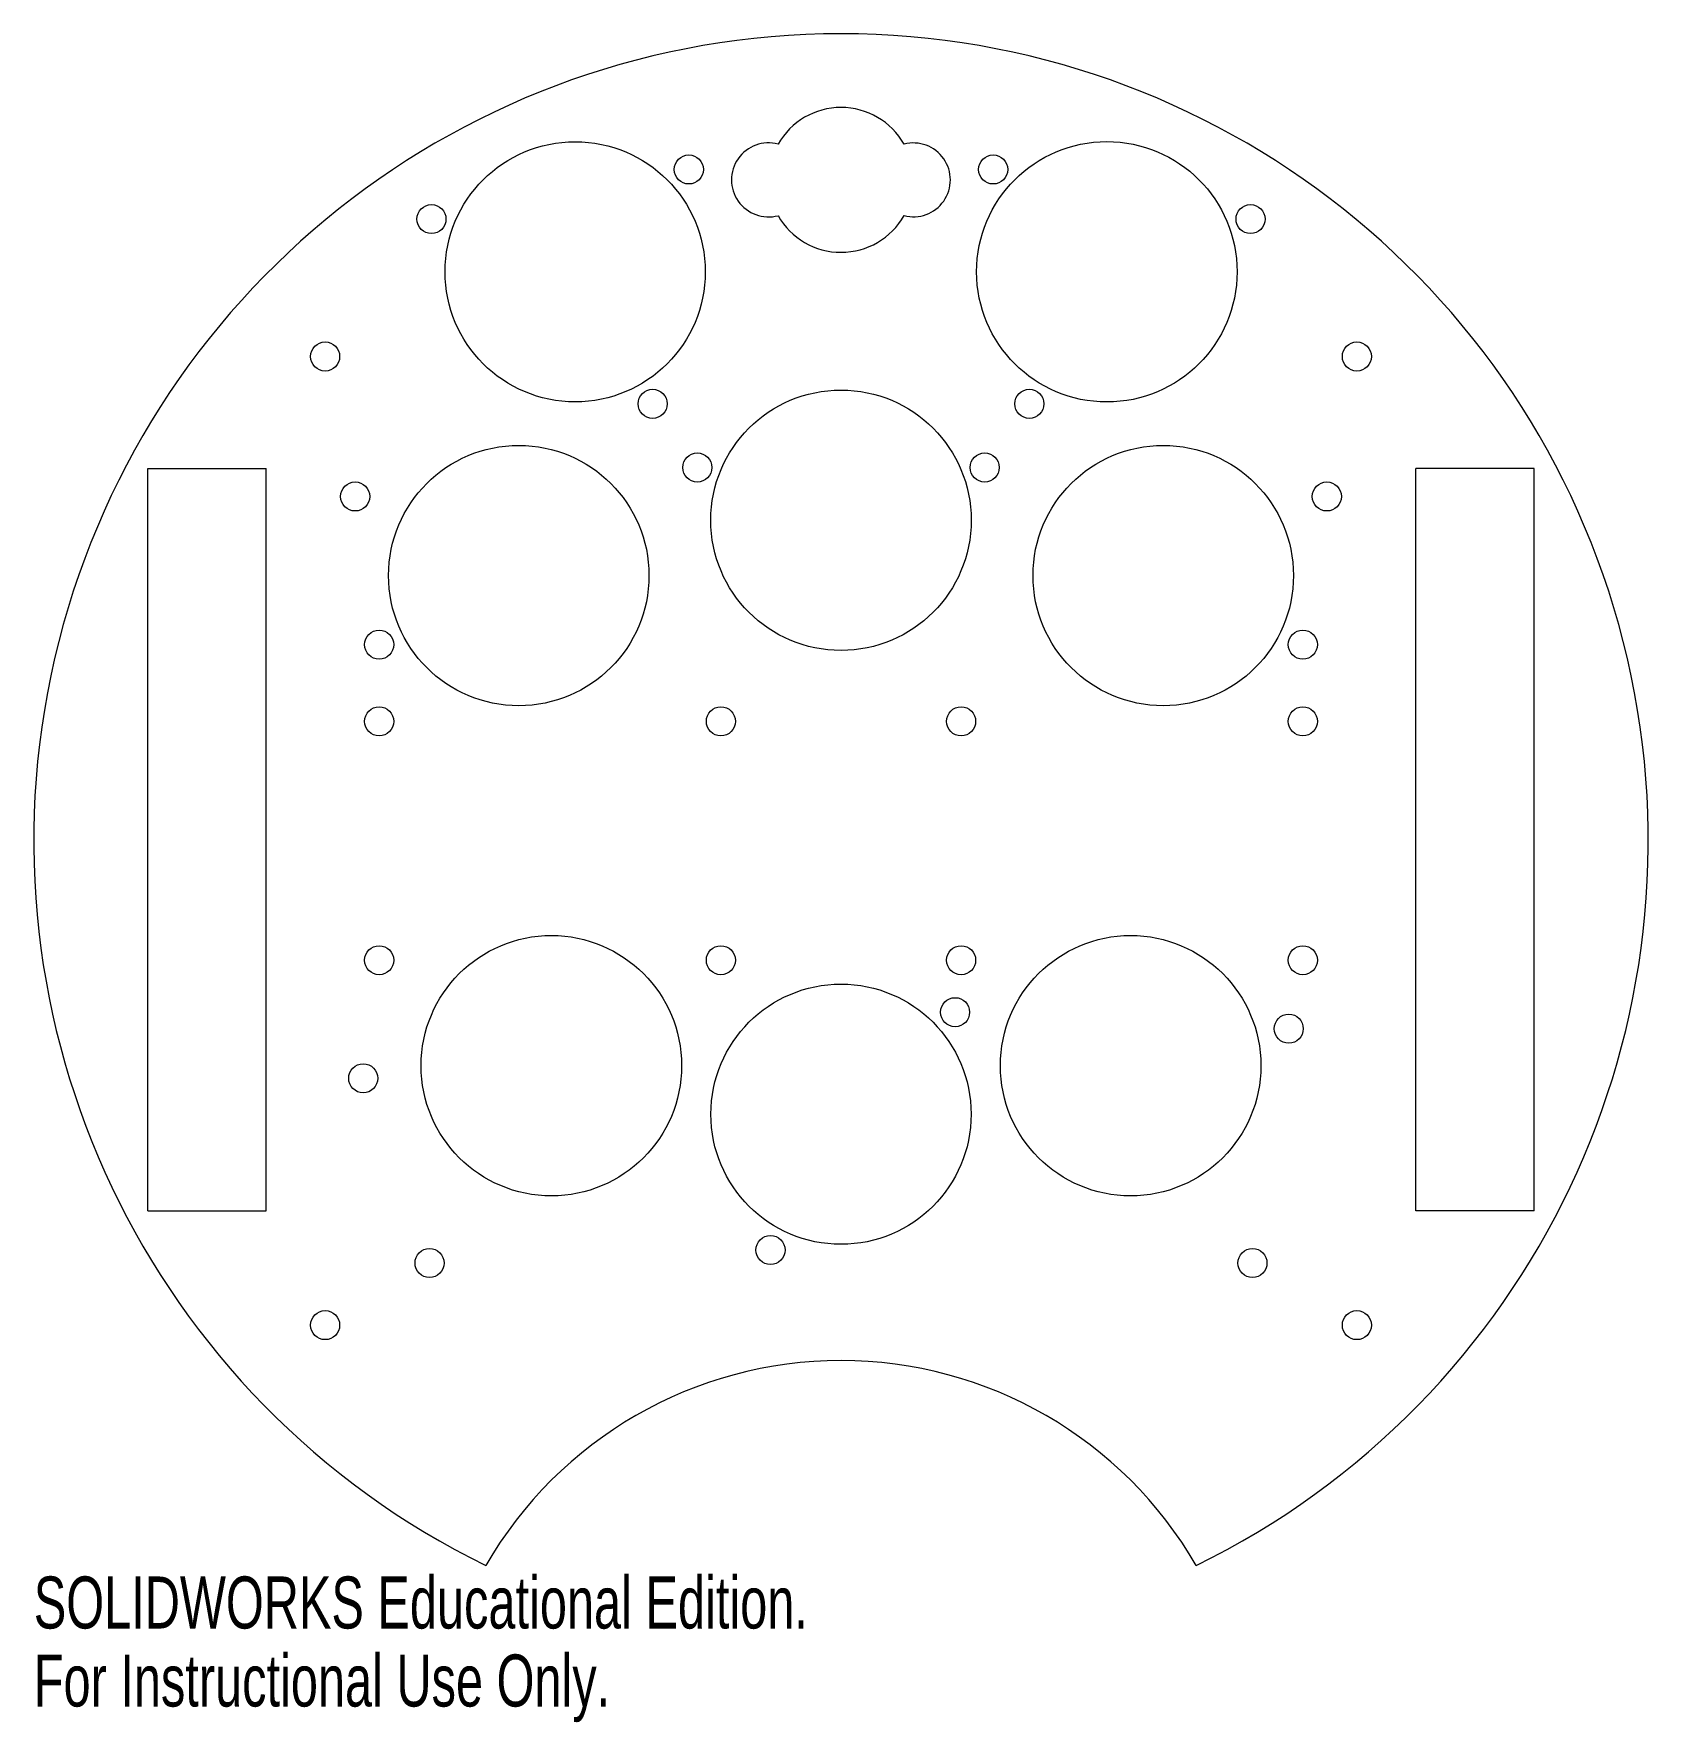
# Model space of a CAD drawing. Header units: millimetres. Extents: x -75 to 75, y -82 to 75.
import ezdxf

# ---------------------------------------------------------------- set-up
doc = ezdxf.new("R2010")
doc.units = ezdxf.units.MM
doc.styles.add('SLDTEXTSTYLE0', font='TXT', dxfattribs={"width": 0.7})

msp = doc.modelspace()

# ---------------------------------------------------------------- linework, layer by layer
at = {"color": 7, "linetype": 'Continuous', "lineweight": 15}
for p, q in [((-64.41, -34.4), (-64.41, 34.6)), ((-64.41, 34.6), (-53.41, 34.6)), ((-53.41, -34.4), (-53.41, 34.6)), ((53.41, -34.4), (53.41, 34.6)), ((64.41, 34.6), (53.41, 34.6)), ((64.41, -34.4), (64.41, 34.6)), ((-64.41, -34.4), (-53.41, -34.4)), ((64.41, -34.4), (53.41, -34.4))]:
    msp.add_line(p, q, dxfattribs=at)
for centre, radius in [((-24.7, 52.88), 12.09), ((24.7, 52.88), 12.1), ((-14.14, 62.39), 1.35), ((14.14, 62.39), 1.35), ((-38.05, 57.78), 1.35), ((38.05, 57.78), 1.35), ((-47.93, 45.01), 1.35), ((47.93, 45.01), 1.35), ((-17.5, 40.61), 1.35), ((0, 29.79), 12.1), ((17.5, 40.61), 1.35), ((-29.94, 24.65), 12.1), ((29.94, 24.65), 12.1), ((-13.35, 34.69), 1.35), ((13.35, 34.69), 1.35), ((-45.14, 32), 1.35), ((45.14, 32), 1.35), ((-42.91, 18.23), 1.35), ((42.91, 18.23), 1.35), ((-42.91, 11.1), 1.35), ((-11.16, 11.1), 1.35), ((11.16, 11.1), 1.35), ((42.91, 11.1), 1.35), ((-26.91, -20.9), 12.1), ((26.91, -20.9), 12.1), ((-42.91, -11.1), 1.35), ((-11.16, -11.1), 1.35), ((11.16, -11.1), 1.35), ((42.91, -11.1), 1.35), ((0, -25.41), 12.09), ((10.6, -15.93), 1.35), ((41.6, -17.46), 1.35), ((-44.39, -22.07), 1.35), ((-6.55, -38.03), 1.35), ((-38.23, -39.24), 1.35), ((38.23, -39.24), 1.35), ((-47.93, -45.01), 1.35), ((47.93, -45.01), 1.35)]:
    msp.add_circle(centre, radius, dxfattribs=at)
for centre, radius, start, end in [((0, 0), 75, 296.1001, 243.8999), ((0, 61.42), 6.73, 29.5136, 150.4229), ((-6.73, 61.42), 3.44, 75.2115, 284.7885), ((6.73, 61.42), 3.43, 255.2432, 104.7568), ((0, 61.42), 6.73, 209.5771, 330.4864), ((0, -86.4), 38.1, 30, 150)]:
    msp.add_arc(centre, radius, start, end, dxfattribs=at)

# ---------------------------------------------------------------- texts
at = {"color": 7, "linetype": 'Continuous', "char_height": 4.8336, "attachment_point": 1, "style": 'SLDTEXTSTYLE0'}
for s, insert in [('SOLIDWORKS Educational Edition.', (-75, -68.37)), ('For Instructional Use Only.', (-75, -75.62))]:
    msp.add_mtext(s, dxfattribs=dict(at, insert=insert))

doc.saveas('drawing.dxf')
